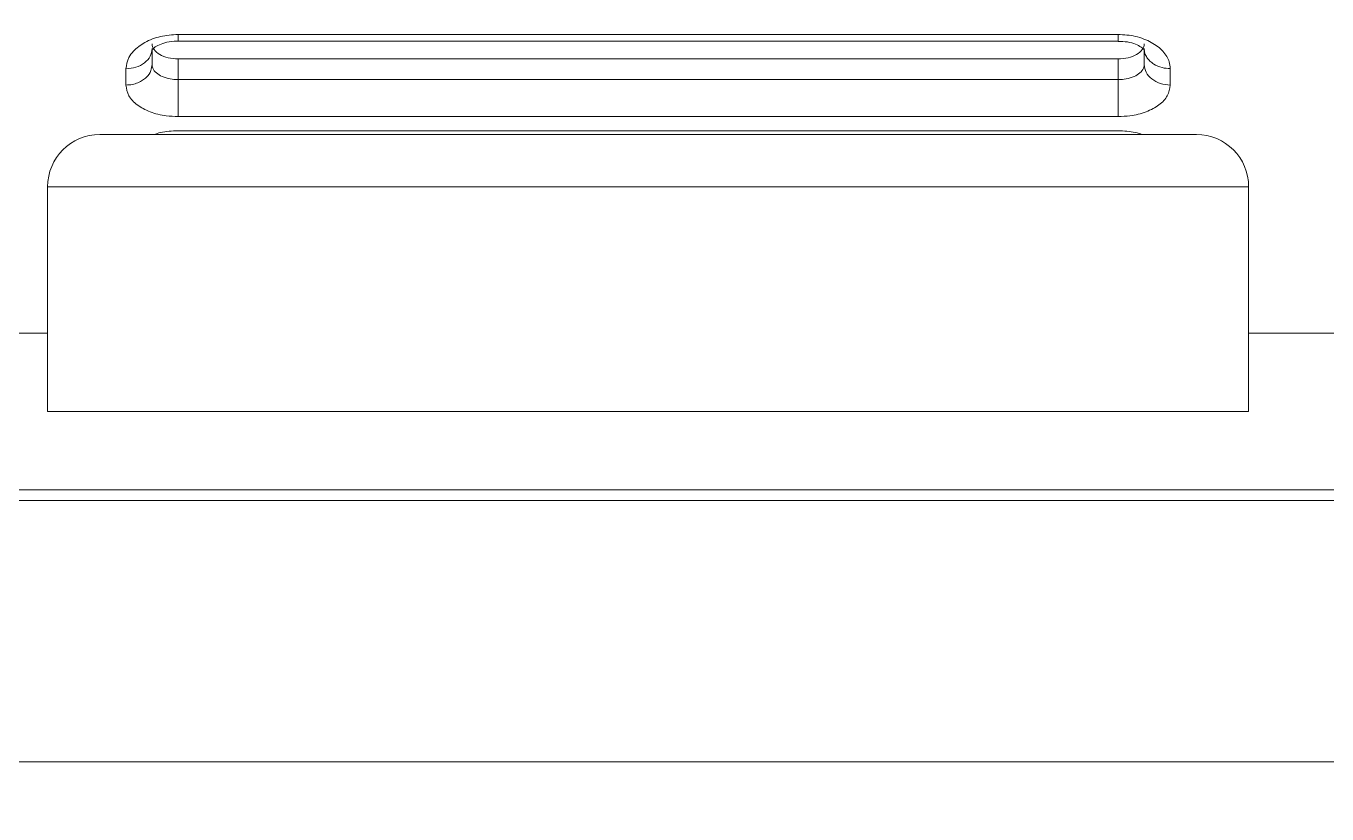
# Model space of a CAD drawing. Header units: inches. Extents: x 0.54 to 10.46, y 0.74 to 7.76.
# Drawn here: x 1.9537 to 2.1259, y 4.5713 to 4.6755 of the extents above; entities that cross this region are included whole.
import ezdxf

# ---------------------------------------------------------------- set-up
doc = ezdxf.new("R2010")
doc.units = ezdxf.units.IN
doc.header["$MEASUREMENT"] = 0
doc.layers.add('BG', color=7, linetype='Continuous')
doc.layers.add('MCG-INT-4FT', color=7, linetype='Continuous')

# ---------------------------------------------------------------- blocks, each defined once
blk = doc.blocks.new('block 3')
at = {"layer": 'BG', "true_color": 0xffffff}
h = blk.add_hatch(color=7, dxfattribs=at)
h.dxf.hatch_style = 2
edge = h.paths.add_edge_path()
edge.add_spline(control_points=[(10.29599, 0.90612), (10.29599, 0.90612), (0.87112, 0.90612), (0.87112, 0.90612), (0.87016, 0.90612), (0.86938, 0.90689), (0.86938, 0.90785), (0.86938, 0.90785), (0.86938, 7.59215), (0.86938, 7.59215), (0.86938, 7.59311), (0.87016, 7.59389), (0.87112, 7.59389), (0.87112, 7.59389), (10.29599, 7.59389), (10.29599, 7.59389), (10.29696, 7.59389), (10.29773, 7.59311), (10.29773, 7.59215), (10.29773, 7.59215), (10.29773, 0.90785), (10.29773, 0.90785), (10.29773, 0.90689), (10.29696, 0.90612), (10.29599, 0.90612)], knot_values=[0, 0, 0, 0, 1, 1, 1, 2, 2, 2, 3, 3, 3, 4, 4, 4, 5, 5, 5, 6, 6, 6, 7, 7, 7, 8, 8, 8, 8], degree=3, periodic=1)
h.paths.add_polyline_path([(0.87286, 0.90959), (10.29426, 0.90959), (10.29426, 7.59042), (0.87286, 7.59042)])
at = {"layer": 'BG', "lineweight": 0}
blk.add_open_spline([(10.29599, 0.90612), (10.29599, 0.90612), (0.87112, 0.90612), (0.87112, 0.90612), (0.87016, 0.90612), (0.86938, 0.90689), (0.86938, 0.90785), (0.86938, 0.90785), (0.86938, 7.59215), (0.86938, 7.59215), (0.86938, 7.59311), (0.87016, 7.59389), (0.87112, 7.59389), (0.87112, 7.59389), (10.29599, 7.59389), (10.29599, 7.59389), (10.29696, 7.59389), (10.29773, 7.59311), (10.29773, 7.59215), (10.29773, 7.59215), (10.29773, 0.90785), (10.29773, 0.90785), (10.29773, 0.90689), (10.29696, 0.90612), (10.29599, 0.90612)], degree=3, knots=[0, 0, 0, 0, 1, 1, 1, 2, 2, 2, 3, 3, 3, 4, 4, 4, 5, 5, 5, 6, 6, 6, 7, 7, 7, 8, 8, 8, 8], dxfattribs=at)
blk = doc.blocks.new('block 2')
at = {"layer": 'BG'}
blk.add_blockref('block 3', (0, 0), dxfattribs=at)
blk = doc.blocks.new('block 69')
at = {"layer": 'BG', "true_color": 0xffffff}
h = blk.add_hatch(color=7, dxfattribs=at)
h.dxf.hatch_style = 2
edge = h.paths.add_edge_path()
edge.add_spline(control_points=[(10.46309, 0.739), (10.46309, 0.739), (0.53691, 0.739), (0.53691, 0.739), (0.53595, 0.739), (0.53517, 0.73978), (0.53517, 0.74074), (0.53517, 0.74074), (0.53517, 7.75926), (0.53517, 7.75926), (0.53517, 7.76022), (0.53595, 7.761), (0.53691, 7.761), (0.53691, 7.761), (10.46309, 7.761), (10.46309, 7.761), (10.46406, 7.761), (10.46483, 7.76022), (10.46483, 7.75926), (10.46483, 7.75926), (10.46483, 0.74074), (10.46483, 0.74074), (10.46483, 0.73978), (10.46406, 0.739), (10.46309, 0.739)], knot_values=[0, 0, 0, 0, 1, 1, 1, 2, 2, 2, 3, 3, 3, 4, 4, 4, 5, 5, 5, 6, 6, 6, 7, 7, 7, 8, 8, 8, 8], degree=3, periodic=1)
h.paths.add_polyline_path([(0.53864, 0.74248), (10.46136, 0.74248), (10.46136, 7.75752), (0.53864, 7.75752)])
at = {"layer": 'BG', "lineweight": 0}
blk.add_open_spline([(10.46309, 0.739), (10.46309, 0.739), (0.53691, 0.739), (0.53691, 0.739), (0.53595, 0.739), (0.53517, 0.73978), (0.53517, 0.74074), (0.53517, 0.74074), (0.53517, 7.75926), (0.53517, 7.75926), (0.53517, 7.76022), (0.53595, 7.761), (0.53691, 7.761), (0.53691, 7.761), (10.46309, 7.761), (10.46309, 7.761), (10.46406, 7.761), (10.46483, 7.76022), (10.46483, 7.75926), (10.46483, 7.75926), (10.46483, 0.74074), (10.46483, 0.74074), (10.46483, 0.73978), (10.46406, 0.739), (10.46309, 0.739)], degree=3, knots=[0, 0, 0, 0, 1, 1, 1, 2, 2, 2, 3, 3, 3, 4, 4, 4, 5, 5, 5, 6, 6, 6, 7, 7, 7, 8, 8, 8, 8], dxfattribs=at)
blk = doc.blocks.new('block 68')
at = {"layer": 'BG'}
blk.add_blockref('block 69', (0, 0), dxfattribs=at)
blk = doc.blocks.new('block 953')
at = {"layer": 'MCG-INT-4FT', "color": 7, "lineweight": 5, "true_color": 0xffffff}
blk.add_open_spline([(2.09825, 4.67344), (2.09867, 4.67344), (2.09909, 4.67345), (2.09948, 4.67339), (2.09988, 4.67333), (2.10025, 4.67321), (2.10057, 4.67308), (2.10086, 4.67296), (2.1011, 4.67284), (2.10129, 4.67271), (2.10147, 4.67259), (2.10159, 4.67248), (2.10166, 4.67241), (2.10172, 4.67234), (2.10173, 4.67232), (2.10174, 4.6723)], degree=3, knots=[0, 0, 0, 0, 1, 1, 1, 2, 2, 2, 3, 3, 3, 4, 4, 4, 5, 5, 5, 5], dxfattribs=at)
blk = doc.blocks.new('block 954')
at = {"layer": 'MCG-INT-4FT', "color": 7, "lineweight": 5, "true_color": 0xffffff}
blk.add_open_spline([(1.97035, 4.67239), (1.97038, 4.67236), (1.97048, 4.67249), (1.97065, 4.67263), (1.97082, 4.67276), (1.97104, 4.67289), (1.97132, 4.67301), (1.97161, 4.67314), (1.97195, 4.67326), (1.97232, 4.67334), (1.97273, 4.67343), (1.97316, 4.67348), (1.9736, 4.6735), (1.97409, 4.67352), (1.97457, 4.67351), (1.97506, 4.67351)], degree=3, knots=[0, 0, 0, 0, 1, 1, 1, 2, 2, 2, 3, 3, 3, 4, 4, 4, 5, 5, 5, 5], dxfattribs=at)
blk = doc.blocks.new('block 955')
at = {"layer": 'MCG-INT-4FT', "color": 7, "lineweight": 5, "true_color": 0xffffff}
blk.add_lwpolyline([(1.97378, 4.6735), (2.09827, 4.6735)], dxfattribs=at)
blk = doc.blocks.new('block 1031')
at = {"layer": 'MCG-INT-4FT', "color": 7, "lineweight": 5, "true_color": 0xffffff}
blk.add_open_spline([(2.10516, 4.66769), (2.10508, 4.6672), (2.10501, 4.66672), (2.10476, 4.66627), (2.10453, 4.66583), (2.10414, 4.66542), (2.10366, 4.66506), (2.10318, 4.6647), (2.1026, 4.6644), (2.10195, 4.66415), (2.1013, 4.6639), (2.10057, 4.66372), (2.09982, 4.66363), (2.09931, 4.66356), (2.09879, 4.66354), (2.09827, 4.66352)], degree=3, knots=[0, 0, 0, 0, 1, 1, 1, 2, 2, 2, 3, 3, 3, 4, 4, 4, 5, 5, 5, 5], dxfattribs=at)
blk = doc.blocks.new('block 1032')
at = {"layer": 'MCG-INT-4FT', "color": 7, "lineweight": 5, "true_color": 0xffffff}
blk.add_lwpolyline([(2.10516, 4.66986), (2.10516, 4.66769)], dxfattribs=at)
blk = doc.blocks.new('block 1033')
at = {"layer": 'MCG-INT-4FT', "color": 7, "lineweight": 5, "true_color": 0xffffff}
blk.add_open_spline([(2.09825, 4.67438), (2.09903, 4.67433), (2.09981, 4.67429), (2.10054, 4.67412), (2.10133, 4.67393), (2.10203, 4.67366), (2.10264, 4.67333), (2.10325, 4.673), (2.10376, 4.6726), (2.10417, 4.67216), (2.10457, 4.67172), (2.10487, 4.67124), (2.10501, 4.67075), (2.1051, 4.67045), (2.10513, 4.67015), (2.10516, 4.66986)], degree=3, knots=[0, 0, 0, 0, 1, 1, 1, 2, 2, 2, 3, 3, 3, 4, 4, 4, 5, 5, 5, 5], dxfattribs=at)
blk = doc.blocks.new('block 1034')
at = {"layer": 'MCG-INT-4FT', "color": 7, "lineweight": 5, "true_color": 0xffffff}
blk.add_lwpolyline([(1.9738, 4.67438), (2.09825, 4.67438)], dxfattribs=at)
blk = doc.blocks.new('block 1035')
at = {"layer": 'MCG-INT-4FT', "color": 7, "lineweight": 5, "true_color": 0xffffff}
blk.add_open_spline([(1.9669, 4.66984), (1.96698, 4.67035), (1.96705, 4.67086), (1.9673, 4.67134), (1.96745, 4.67162), (1.96765, 4.6719), (1.96789, 4.67216), (1.9683, 4.67259), (1.96882, 4.67299), (1.96942, 4.67333), (1.97003, 4.67367), (1.97073, 4.67394), (1.97148, 4.67411), (1.97222, 4.67427), (1.97301, 4.67433), (1.9738, 4.67438)], degree=3, knots=[0, 0, 0, 0, 1, 1, 1, 2, 2, 2, 3, 3, 3, 4, 4, 4, 5, 5, 5, 5], dxfattribs=at)
blk = doc.blocks.new('block 1036')
at = {"layer": 'MCG-INT-4FT', "color": 7, "lineweight": 5, "true_color": 0xffffff}
blk.add_lwpolyline([(1.9669, 4.66768), (1.9669, 4.66984)], dxfattribs=at)
blk = doc.blocks.new('block 1037')
at = {"layer": 'MCG-INT-4FT', "color": 7, "lineweight": 5, "true_color": 0xffffff}
blk.add_open_spline([(1.97379, 4.66352), (1.97327, 4.66354), (1.97275, 4.66356), (1.97224, 4.66363), (1.97149, 4.66372), (1.97076, 4.6639), (1.97011, 4.66415), (1.96946, 4.6644), (1.96889, 4.6647), (1.9684, 4.66506), (1.96792, 4.66542), (1.96752, 4.66584), (1.96729, 4.66628), (1.96705, 4.66673), (1.96698, 4.6672), (1.9669, 4.66768)], degree=3, knots=[0, 0, 0, 0, 1, 1, 1, 2, 2, 2, 3, 3, 3, 4, 4, 4, 5, 5, 5, 5], dxfattribs=at)
blk = doc.blocks.new('block 1038')
at = {"layer": 'MCG-INT-4FT', "color": 7, "lineweight": 5, "true_color": 0xffffff}
blk.add_lwpolyline([(2.09827, 4.66352), (1.97379, 4.66352)], dxfattribs=at)
blk = doc.blocks.new('block 1039')
at = {"layer": 'MCG-INT-4FT', "color": 7, "lineweight": 5, "true_color": 0xffffff}
blk.add_lwpolyline([(1.9738, 4.66164), (2.09825, 4.66164)], dxfattribs=at)
blk = doc.blocks.new('block 1205')
at = {"layer": 'MCG-INT-4FT', "color": 7, "lineweight": 5, "true_color": 0xffffff}
blk.add_open_spline([(2.10516, 4.66986), (2.10479, 4.66988), (2.10442, 4.66991), (2.10407, 4.66999), (2.10367, 4.67009), (2.10329, 4.67026), (2.10296, 4.67046), (2.10278, 4.67058), (2.10262, 4.67071), (2.10247, 4.67085), (2.10232, 4.671), (2.10218, 4.67116), (2.10207, 4.67133), (2.10195, 4.67151), (2.10186, 4.6717), (2.1018, 4.67189), (2.10174, 4.6721), (2.10172, 4.67231), (2.10171, 4.67252)], degree=3, knots=[0, 0, 0, 0, 1, 1, 1, 2, 2, 2, 3, 3, 3, 4, 4, 4, 5, 5, 5, 6, 6, 6, 6], dxfattribs=at)
blk = doc.blocks.new('block 1206')
at = {"layer": 'MCG-INT-4FT', "color": 7, "lineweight": 5, "true_color": 0xffffff}
blk.add_open_spline([(2.09825, 4.67353), (2.09825, 4.67354), (2.09825, 4.67356), (2.09825, 4.67369), (2.09825, 4.67383), (2.09825, 4.67411), (2.09825, 4.67438)], degree=3, knots=[0, 0, 0, 0, 1, 1, 1, 2, 2, 2, 2], dxfattribs=at)
blk = doc.blocks.new('block 1207')
at = {"layer": 'MCG-INT-4FT', "color": 7, "lineweight": 5, "true_color": 0xffffff}
blk.add_open_spline([(1.97036, 4.67252), (1.9703, 4.67217), (1.97025, 4.67182), (1.97009, 4.6715), (1.96993, 4.67117), (1.96967, 4.67088), (1.96934, 4.67063), (1.96902, 4.67038), (1.96864, 4.67017), (1.96822, 4.67005), (1.96781, 4.66992), (1.96735, 4.66988), (1.9669, 4.66984)], degree=3, knots=[0, 0, 0, 0, 1, 1, 1, 2, 2, 2, 3, 3, 3, 4, 4, 4, 4], dxfattribs=at)
blk = doc.blocks.new('block 1208')
at = {"layer": 'MCG-INT-4FT', "color": 7, "lineweight": 5, "true_color": 0xffffff}
blk.add_open_spline([(1.97381, 4.67351), (1.97381, 4.67349), (1.9738, 4.67354), (1.9738, 4.67361), (1.9738, 4.67368), (1.9738, 4.67377), (1.9738, 4.6739), (1.9738, 4.67403), (1.9738, 4.67421), (1.9738, 4.67438)], degree=3, knots=[0, 0, 0, 0, 1, 1, 1, 2, 2, 2, 3, 3, 3, 3], dxfattribs=at)
blk = doc.blocks.new('block 1209')
at = {"layer": 'MCG-INT-4FT', "color": 7, "lineweight": 5, "true_color": 0xffffff}
blk.add_open_spline([(2.10516, 4.66769), (2.1047, 4.66773), (2.10425, 4.66777), (2.10383, 4.6679), (2.10341, 4.66803), (2.10303, 4.66824), (2.10271, 4.6685), (2.10239, 4.66875), (2.10212, 4.66905), (2.10196, 4.66938), (2.10181, 4.66971), (2.10176, 4.67006), (2.10171, 4.67042)], degree=3, knots=[0, 0, 0, 0, 1, 1, 1, 2, 2, 2, 3, 3, 3, 4, 4, 4, 4], dxfattribs=at)
blk = doc.blocks.new('block 1210')
at = {"layer": 'MCG-INT-4FT', "color": 7, "lineweight": 5, "true_color": 0xffffff}
blk.add_lwpolyline([(2.10171, 4.67042), (2.10171, 4.67252)], dxfattribs=at)
blk = doc.blocks.new('block 1211')
at = {"layer": 'MCG-INT-4FT', "color": 7, "lineweight": 5, "true_color": 0xffffff}
blk.add_lwpolyline([(1.97036, 4.67252), (1.97036, 4.67042)], dxfattribs=at)
blk = doc.blocks.new('block 1212')
at = {"layer": 'MCG-INT-4FT', "color": 7, "lineweight": 5, "true_color": 0xffffff}
blk.add_open_spline([(1.97036, 4.67042), (1.97032, 4.67014), (1.97029, 4.66986), (1.97019, 4.66959), (1.97008, 4.66927), (1.96987, 4.66897), (1.9696, 4.66871), (1.96945, 4.66857), (1.96929, 4.66844), (1.96911, 4.66832), (1.96892, 4.66819), (1.96871, 4.66808), (1.96849, 4.66799), (1.96825, 4.66789), (1.968, 4.66781), (1.96774, 4.66777), (1.96747, 4.66771), (1.96718, 4.6677), (1.9669, 4.66768)], degree=3, knots=[0, 0, 0, 0, 1, 1, 1, 2, 2, 2, 3, 3, 3, 4, 4, 4, 5, 5, 5, 6, 6, 6, 6], dxfattribs=at)
blk = doc.blocks.new('block 1213')
at = {"layer": 'MCG-INT-4FT', "color": 7, "lineweight": 5, "true_color": 0xffffff}
blk.add_open_spline([(2.09825, 4.67114), (2.0987, 4.67117), (2.09915, 4.6712), (2.09957, 4.67129), (2.09999, 4.67138), (2.10037, 4.67153), (2.10069, 4.67172), (2.10101, 4.67191), (2.10127, 4.67213), (2.10144, 4.67237), (2.10153, 4.67249), (2.1016, 4.67262), (2.10164, 4.67275), (2.10168, 4.67288), (2.10169, 4.67301), (2.10171, 4.67314)], degree=3, knots=[0, 0, 0, 0, 1, 1, 1, 2, 2, 2, 3, 3, 3, 4, 4, 4, 5, 5, 5, 5], dxfattribs=at)
blk = doc.blocks.new('block 1214')
at = {"layer": 'MCG-INT-4FT', "color": 7, "lineweight": 5, "true_color": 0xffffff}
blk.add_lwpolyline([(1.97381, 4.67114), (2.09825, 4.67114)], dxfattribs=at)
blk = doc.blocks.new('block 1215')
at = {"layer": 'MCG-INT-4FT', "color": 7, "lineweight": 5, "true_color": 0xffffff}
blk.add_open_spline([(1.97381, 4.67114), (1.97336, 4.67117), (1.97291, 4.6712), (1.97249, 4.67129), (1.97208, 4.67138), (1.97169, 4.67153), (1.97137, 4.67172), (1.97105, 4.67191), (1.9708, 4.67213), (1.97062, 4.67237), (1.97053, 4.67249), (1.97046, 4.67262), (1.97042, 4.67275), (1.97038, 4.67288), (1.97037, 4.67301), (1.97036, 4.67314)], degree=3, knots=[0, 0, 0, 0, 1, 1, 1, 2, 2, 2, 3, 3, 3, 4, 4, 4, 5, 5, 5, 5], dxfattribs=at)
blk = doc.blocks.new('block 1216')
at = {"layer": 'MCG-INT-4FT', "color": 7, "lineweight": 5, "true_color": 0xffffff}
blk.add_open_spline([(2.09827, 4.66352), (2.09827, 4.66382), (2.09827, 4.66412), (2.09827, 4.66448), (2.09827, 4.66468), (2.09827, 4.66489), (2.09827, 4.66511), (2.09827, 4.66533), (2.09827, 4.66556), (2.09826, 4.6658), (2.09826, 4.66619), (2.09826, 4.6666), (2.09826, 4.667), (2.09826, 4.66723), (2.09826, 4.66746), (2.09825, 4.66767), (2.09825, 4.66793), (2.09825, 4.66816), (2.09825, 4.6684)], degree=3, knots=[0, 0, 0, 0, 1, 1, 1, 2, 2, 2, 3, 3, 3, 4, 4, 4, 5, 5, 5, 6, 6, 6, 6], dxfattribs=at)
blk = doc.blocks.new('block 1217')
at = {"layer": 'MCG-INT-4FT', "color": 7, "lineweight": 5, "true_color": 0xffffff}
blk.add_open_spline([(2.09825, 4.6684), (2.09852, 4.6684), (2.09878, 4.66842), (2.09904, 4.66845), (2.09942, 4.66851), (2.09979, 4.66859), (2.10012, 4.66871), (2.10044, 4.66883), (2.10073, 4.66898), (2.10096, 4.66916), (2.1012, 4.66933), (2.10139, 4.66953), (2.10151, 4.66974), (2.10164, 4.66996), (2.10171, 4.67018), (2.10171, 4.67042)], degree=3, knots=[0, 0, 0, 0, 1, 1, 1, 2, 2, 2, 3, 3, 3, 4, 4, 4, 5, 5, 5, 5], dxfattribs=at)
blk = doc.blocks.new('block 1218')
at = {"layer": 'MCG-INT-4FT', "color": 7, "lineweight": 5, "true_color": 0xffffff}
blk.add_open_spline([(1.97036, 4.67042), (1.97036, 4.67018), (1.97042, 4.66996), (1.97055, 4.66974), (1.97067, 4.66953), (1.97086, 4.66933), (1.9711, 4.66916), (1.97133, 4.66898), (1.97162, 4.66883), (1.97195, 4.66871), (1.97228, 4.66859), (1.97264, 4.66851), (1.97302, 4.66845), (1.97328, 4.66842), (1.97355, 4.6684), (1.97381, 4.6684)], degree=3, knots=[0, 0, 0, 0, 1, 1, 1, 2, 2, 2, 3, 3, 3, 4, 4, 4, 5, 5, 5, 5], dxfattribs=at)
blk = doc.blocks.new('block 1219')
at = {"layer": 'MCG-INT-4FT', "color": 7, "lineweight": 5, "true_color": 0xffffff}
blk.add_open_spline([(1.97379, 4.66352), (1.97379, 4.6637), (1.97379, 4.66388), (1.9738, 4.6641), (1.9738, 4.66429), (1.9738, 4.6645), (1.9738, 4.66473), (1.9738, 4.66511), (1.97381, 4.66552), (1.97381, 4.66594), (1.97381, 4.66635), (1.97381, 4.66678), (1.97381, 4.66718), (1.97381, 4.66761), (1.97381, 4.66801), (1.97381, 4.6684)], degree=3, knots=[0, 0, 0, 0, 1, 1, 1, 2, 2, 2, 3, 3, 3, 4, 4, 4, 5, 5, 5, 5], dxfattribs=at)
blk = doc.blocks.new('block 1220')
at = {"layer": 'MCG-INT-4FT', "color": 7, "lineweight": 5, "true_color": 0xffffff}
blk.add_lwpolyline([(1.97381, 4.67114), (1.97381, 4.6684)], dxfattribs=at)
blk = doc.blocks.new('block 1221')
at = {"layer": 'MCG-INT-4FT', "color": 7, "lineweight": 5, "true_color": 0xffffff}
blk.add_lwpolyline([(2.09825, 4.67114), (2.09825, 4.6684)], dxfattribs=at)
blk = doc.blocks.new('block 1222')
at = {"layer": 'MCG-INT-4FT', "color": 7, "lineweight": 5, "true_color": 0xffffff}
blk.add_lwpolyline([(1.97381, 4.6684), (2.09825, 4.6684)], dxfattribs=at)
blk = doc.blocks.new('block 1228')
at = {"layer": 'MCG-INT-4FT', "color": 7, "lineweight": 5, "true_color": 0xffffff}
blk.add_lwpolyline([(1.79407, 4.61274), (2.27799, 4.61274)], dxfattribs=at)
blk = doc.blocks.new('block 1229')
at = {"layer": 'MCG-INT-4FT', "color": 7, "lineweight": 5, "true_color": 0xffffff}
blk.add_lwpolyline([(1.75605, 4.57818), (2.31601, 4.57818)], dxfattribs=at)
blk = doc.blocks.new('block 1245')
at = {"layer": 'MCG-INT-4FT', "color": 7, "lineweight": 5, "true_color": 0xffffff}
blk.add_lwpolyline([(1.95653, 4.6245), (2.11553, 4.6245)], dxfattribs=at)
blk = doc.blocks.new('block 1246')
at = {"layer": 'MCG-INT-4FT', "color": 7, "lineweight": 5, "true_color": 0xffffff}
blk.add_lwpolyline([(2.22096, 4.61413), (1.85111, 4.61413)], dxfattribs=at)
blk = doc.blocks.new('block 1247')
at = {"layer": 'MCG-INT-4FT', "color": 7, "lineweight": 5, "true_color": 0xffffff}
blk.add_lwpolyline([(1.84419, 4.63487), (1.95653, 4.63487)], dxfattribs=at)
blk = doc.blocks.new('block 1248')
at = {"layer": 'MCG-INT-4FT', "color": 7, "lineweight": 5, "true_color": 0xffffff}
blk.add_lwpolyline([(2.22787, 4.63487), (2.11553, 4.63487)], dxfattribs=at)
blk = doc.blocks.new('block 1249')
at = {"layer": 'MCG-INT-4FT', "color": 7, "lineweight": 5, "true_color": 0xffffff}
blk.add_lwpolyline([(2.11553, 4.65422), (1.95653, 4.65422)], dxfattribs=at)
blk = doc.blocks.new('block 1250')
at = {"layer": 'MCG-INT-4FT', "color": 7, "lineweight": 5, "true_color": 0xffffff}
blk.add_open_spline([(1.96344, 4.66114), (1.95963, 4.66114), (1.95653, 4.65804), (1.95653, 4.65422)], degree=3, dxfattribs=at)
blk = doc.blocks.new('block 1251')
at = {"layer": 'MCG-INT-4FT', "color": 7, "lineweight": 5, "true_color": 0xffffff}
blk.add_lwpolyline([(1.96344, 4.66114), (2.10862, 4.66114)], dxfattribs=at)
blk = doc.blocks.new('block 1252')
at = {"layer": 'MCG-INT-4FT', "color": 7, "lineweight": 5, "true_color": 0xffffff}
blk.add_open_spline([(2.11553, 4.65422), (2.11553, 4.65804), (2.11244, 4.66114), (2.10862, 4.66114)], degree=3, dxfattribs=at)
blk = doc.blocks.new('block 1253')
at = {"layer": 'MCG-INT-4FT', "color": 7, "lineweight": 5, "true_color": 0xffffff}
blk.add_lwpolyline([(1.95653, 4.65422), (1.95653, 4.6245)], dxfattribs=at)
blk = doc.blocks.new('block 1254')
at = {"layer": 'MCG-INT-4FT', "color": 7, "lineweight": 5, "true_color": 0xffffff}
blk.add_lwpolyline([(2.11553, 4.65422), (2.11553, 4.6245)], dxfattribs=at)
blk = doc.blocks.new('block 1361')
at = {"layer": 'MCG-INT-4FT', "color": 8, "lineweight": 5, "true_color": 0x808080}
blk.add_open_spline([(2.09825, 4.66164), (2.09903, 4.6616), (2.09981, 4.66156), (2.10054, 4.66142), (2.10089, 4.66134), (2.10117, 4.66124), (2.10144, 4.66114)], degree=3, knots=[0, 0, 0, 0, 1, 1, 1, 2, 2, 2, 2], dxfattribs=at)
blk = doc.blocks.new('block 1362')
at = {"layer": 'MCG-INT-4FT', "color": 8, "lineweight": 5, "true_color": 0x808080}
blk.add_open_spline([(1.97062, 4.66114), (1.9709, 4.66123), (1.97118, 4.66133), (1.97148, 4.66141), (1.97219, 4.66158), (1.97299, 4.66161), (1.9738, 4.66164)], degree=3, knots=[0, 0, 0, 0, 1, 1, 1, 2, 2, 2, 2], dxfattribs=at)

msp = doc.modelspace()

# ---------------------------------------------------------------- block references
at = {"layer": 'BG'}
for name in ['block 68', 'block 2']:
    msp.add_blockref(name, (0, 0), dxfattribs=at)
at = {"layer": 'MCG-INT-4FT'}
for name in ['block 1035', 'block 1034', 'block 1208', 'block 1033', 'block 1206', 'block 954', 'block 1215', 'block 955', 'block 953', 'block 1213', 'block 1207', 'block 1211', 'block 1214', 'block 1220', 'block 1221', 'block 1205', 'block 1210', 'block 1212', 'block 1036', 'block 1218', 'block 1217', 'block 1209', 'block 1032', 'block 1037', 'block 1219', 'block 1222', 'block 1216', 'block 1031', 'block 1038', 'block 1250', 'block 1251', 'block 1362', 'block 1039', 'block 1361', 'block 1252', 'block 1249', 'block 1253', 'block 1254', 'block 1247', 'block 1248', 'block 1245', 'block 1246', 'block 1228', 'block 1229']:
    msp.add_blockref(name, (0, 0), dxfattribs=at)

doc.saveas('drawing.dxf')
